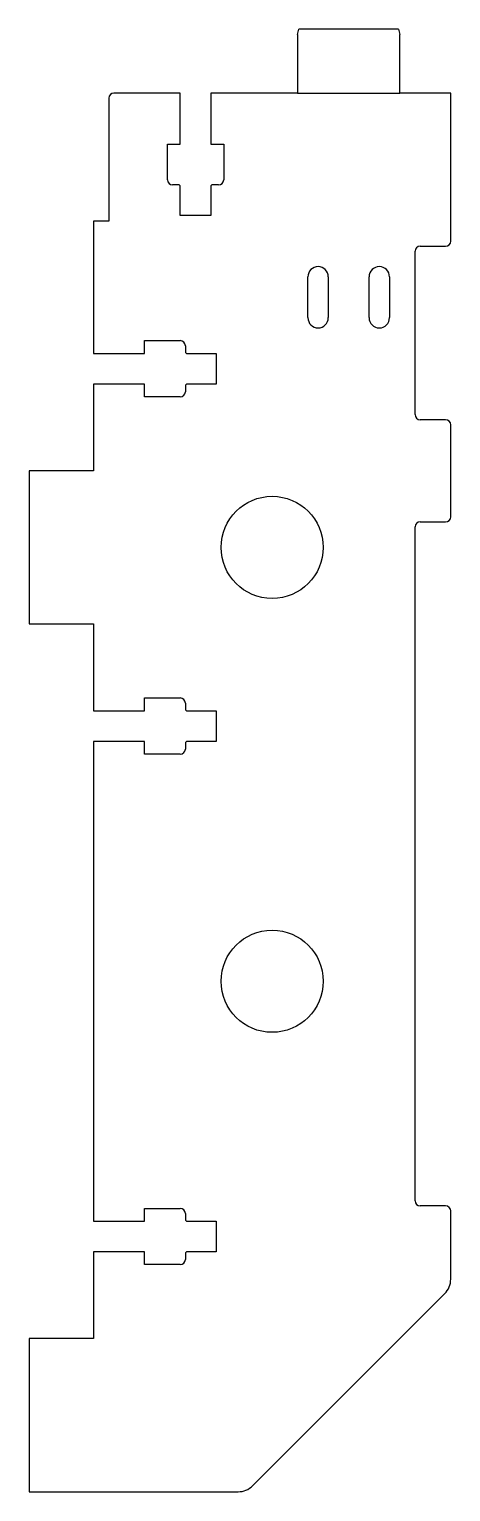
# Model space of a CAD drawing. Header units: millimetres. Extents: x -57 to -16, y -146 to -3.
import ezdxf

# ---------------------------------------------------------------- set-up
doc = ezdxf.new("R2010")
doc.units = ezdxf.units.MM

msp = doc.modelspace()

# ---------------------------------------------------------------- linework, layer by layer
at = {"color": 7, "linetype": 'Continuous', "lineweight": 25}
for p, q in [((-31, -3.25), (-30.87, -2.75)), ((-21.13, -2.75), (-30.87, -2.75)), ((-21.13, -2.75), (-21, -3.25)), ((-31, -3.25), (-31, -9)), ((-21, -9), (-21, -3.25)), ((-49.5, -9.5), (-49.5, -21.55)), ((-42.5, -9), (-49, -9)), ((-42.5, -14), (-42.5, -9)), ((-39.5, -9), (-39.5, -14)), ((-31, -9), (-39.5, -9)), ((-16, -9), (-21, -9)), ((-16, -23.5), (-16, -9)), ((-43.75, -14), (-42.5, -14)), ((-43.75, -17.5), (-43.75, -14)), ((-39.5, -14), (-38.25, -14)), ((-38.25, -14), (-38.25, -17.5)), ((-42.6, -18), (-43.25, -18)), ((-42.5, -18.1), (-42.6, -18)), ((-42.5, -21), (-42.5, -18.1)), ((-39.4, -18), (-39.5, -18.1)), ((-39.5, -18.1), (-39.5, -21)), ((-38.75, -18), (-39.4, -18)), ((-39.5, -21), (-42.5, -21)), ((-51, -21.55), (-51, -34.5)), ((-49.5, -21.55), (-51, -21.55)), ((-19, -24), (-16.5, -24)), ((-19.5, -40.5), (-19.5, -24.5)), ((-30, -31), (-30, -27)), ((-28, -27), (-28, -31)), ((-24, -31), (-24, -27)), ((-22, -27), (-22, -31)), ((-46, -33.25), (-42.5, -33.25)), ((-46, -34.5), (-46, -33.25)), ((-42, -33.75), (-42, -34.4)), ((-51, -34.5), (-46, -34.5)), ((-42, -34.4), (-41.9, -34.5)), ((-41.9, -34.5), (-39, -34.5)), ((-39, -34.5), (-39, -37.5)), ((-51, -37.5), (-51, -46)), ((-46, -37.5), (-51, -37.5)), ((-46, -38.75), (-46, -37.5)), ((-41.9, -37.5), (-42, -37.6)), ((-42, -37.6), (-42, -38.25)), ((-39, -37.5), (-41.9, -37.5)), ((-42.5, -38.75), (-46, -38.75)), ((-16.5, -41), (-19, -41)), ((-16, -50.5), (-16, -41.5)), ((-57.3, -46), (-57.3, -61)), ((-51, -46), (-57.3, -46)), ((-19.5, -117.5), (-19.5, -51.5)), ((-19, -51), (-16.5, -51)), ((-57.3, -61), (-51, -61)), ((-51, -61), (-51, -69.5)), ((-46, -68.25), (-42.5, -68.25)), ((-46, -69.5), (-46, -68.25)), ((-42, -68.75), (-42, -69.4)), ((-51, -69.5), (-46, -69.5)), ((-42, -69.4), (-41.9, -69.5)), ((-41.9, -69.5), (-39, -69.5)), ((-39, -69.5), (-39, -72.5)), ((-51, -72.5), (-51, -119.5)), ((-46, -72.5), (-51, -72.5)), ((-46, -73.75), (-46, -72.5)), ((-41.9, -72.5), (-42, -72.6)), ((-42, -72.6), (-42, -73.25)), ((-39, -72.5), (-41.9, -72.5)), ((-42.5, -73.75), (-46, -73.75)), ((-46, -118.25), (-42.5, -118.25)), ((-46, -119.5), (-46, -118.25)), ((-42, -118.75), (-42, -119.4)), ((-16.5, -118), (-19, -118)), ((-16, -125.17), (-16, -118.5)), ((-51, -119.5), (-46, -119.5)), ((-42, -119.4), (-41.9, -119.5)), ((-41.9, -119.5), (-39, -119.5)), ((-39, -119.5), (-39, -122.5)), ((-51, -122.5), (-51, -131)), ((-46, -122.5), (-51, -122.5)), ((-46, -123.75), (-46, -122.5)), ((-41.9, -122.5), (-42, -122.6)), ((-42, -122.6), (-42, -123.25)), ((-39, -122.5), (-41.9, -122.5)), ((-42.5, -123.75), (-46, -123.75)), ((-35.41, -145.41), (-16.59, -126.59)), ((-57.3, -131), (-57.3, -146)), ((-51, -131), (-57.3, -131)), ((-57.3, -146), (-36.83, -146))]:
    msp.add_line(p, q, dxfattribs=at)
msp.add_line((-31, -9), (-21, -9))
for centre in [(-33.5, -53.5), (-33.5, -96)]:
    msp.add_circle(centre, 5, dxfattribs=at)
for centre, radius, start, end in [((-49, -9.5), 0.5, 90, 180), ((-43.25, -17.5), 0.5, 180, 270), ((-38.75, -17.5), 0.5, 270, 0), ((-19, -24.5), 0.5, 90, 180), ((-16.5, -23.5), 0.5, 270, 0), ((-29, -27), 1, 0, 180), ((-23, -27), 1, 0, 180), ((-29, -31), 1, 180, 0), ((-23, -31), 1, 180, 0), ((-42.5, -33.75), 0.5, 0, 90), ((-42.5, -38.25), 0.5, 270, 0), ((-19, -40.5), 0.5, 180, 270), ((-16.5, -41.5), 0.5, 0, 90), ((-19, -51.5), 0.5, 90, 180), ((-16.5, -50.5), 0.5, 270, 0), ((-42.5, -68.75), 0.5, 0, 90), ((-42.5, -73.25), 0.5, 270, 0), ((-42.5, -118.75), 0.5, 0, 90), ((-19, -117.5), 0.5, 180, 270), ((-16.5, -118.5), 0.5, 0, 90), ((-42.5, -123.25), 0.5, 270, 0), ((-18, -125.17), 2, 315, 0), ((-36.83, -144), 2, 270, 315)]:
    msp.add_arc(centre, radius, start, end, dxfattribs=at)

doc.saveas('drawing.dxf')
